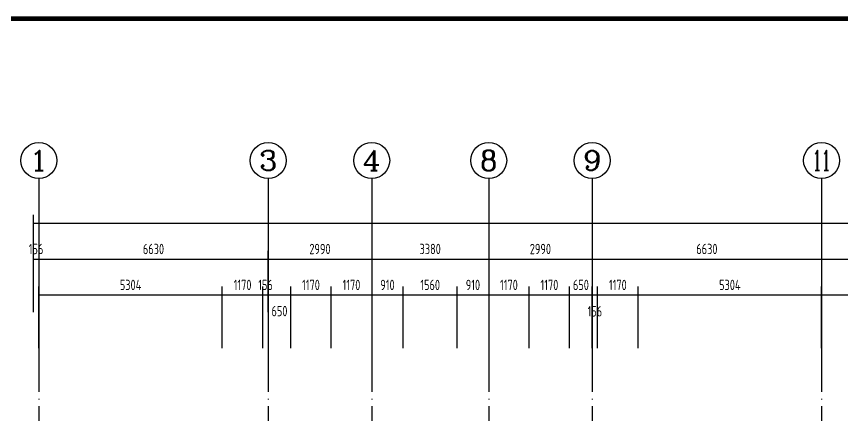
# Model space of a CAD drawing. Extents: x -726032 to 135930, y -151624 to 587044.
# Drawn here: x -615817 to -591951, y 519666 to 531209 of the extents above; entities that cross this region are included whole.
import ezdxf
from ezdxf.enums import TextEntityAlignment as Align

# ---------------------------------------------------------------- set-up
doc = ezdxf.new("R2010")
doc.units = 0
doc.header["$LTSCALE"] = 1000
doc.header["$MEASUREMENT"] = 0
doc.linetypes.add('DOTE', pattern=[2.42, 2, -0.2, 0.02, -0.2])
doc.layers.get('0').update_dxf_attribs({"linetype": 'CONTINUOUS'})
doc.layers.get('DEFPOINTS').update_dxf_attribs({"color": 1, "linetype": 'CONTINUOUS'})
for name, color, linetype in [('AXIS', 245, 'CONTINUOUS'), ('AXIS_TEXT', 7, 'CONTINUOUS'), ('DOTE', 8, 'DOTE'), ('PUB_DIM', 245, 'CONTINUOUS'), ('PUB_TITLE', 1, 'CONTINUOUS')]:
    doc.layers.add(name, color=color, linetype=linetype)
doc.styles.add('COMPLEX', font='COMPLEX')
doc.styles.add('DIM_FONT', font='isocp.shx', dxfattribs={"width": 0.8})
doc.dimstyles.new('AXIS', dxfattribs={"dimtxt": 300, "dimasz": 1, "dimexe": 250, "dimexo": 300, "dimgap": 150, "dimtad": 1, "dimdec": 0, "dimzin": 0, "dimdsep": 46, "dimtxsty": 'DIM_FONT', "dimcen": 0.09, "dimse1": 1, "dimse2": 1, "dimclrt": 142, "dimadec": 0, "dimazin": 0, "dimtfac": 1, "dimtdec": 0, "dimtix": 1, "dimtmove": 2, "dimatfit": 3, "dimfxl": 1, "dimtolj": 1, "dimtzin": 0, "dimarcsym": 0})
doc.dimstyles.new('DIMA', dxfattribs={"dimtxt": 300, "dimasz": 1, "dimexe": 250, "dimexo": 300, "dimgap": 150, "dimtad": 1, "dimdec": 0, "dimzin": 0, "dimdsep": 46, "dimtxsty": 'DIM_FONT', "dimcen": 0.09, "dimse1": 1, "dimclrt": 142, "dimadec": 0, "dimazin": 0, "dimtfac": 1, "dimtdec": 0, "dimtix": 1, "dimtmove": 2, "dimatfit": 3, "dimfxl": 1, "dimtolj": 1, "dimtzin": 0, "dimarcsym": 0})
doc.dimstyles.new('DIMB', dxfattribs={"dimtxt": 300, "dimasz": 1, "dimexe": 250, "dimexo": 300, "dimgap": 150, "dimtad": 1, "dimdec": 0, "dimzin": 0, "dimdsep": 46, "dimtxsty": 'DIM_FONT', "dimcen": 0.09, "dimse2": 1, "dimclrt": 142, "dimadec": 0, "dimazin": 0, "dimtfac": 1, "dimtdec": 0, "dimtix": 1, "dimtmove": 2, "dimatfit": 3, "dimfxl": 1, "dimtolj": 1, "dimtzin": 0, "dimarcsym": 0})
doc.dimstyles.new('DIMN', dxfattribs={"dimtxt": 300, "dimasz": 1, "dimexe": 250, "dimexo": 300, "dimgap": 150, "dimtad": 1, "dimdec": 0, "dimzin": 0, "dimdsep": 46, "dimtxsty": 'DIM_FONT', "dimcen": 0.09, "dimclrt": 142, "dimadec": 0, "dimazin": 0, "dimtfac": 1, "dimtdec": 0, "dimtix": 1, "dimtmove": 2, "dimatfit": 3, "dimfxl": 1, "dimtolj": 1, "dimtzin": 0, "dimarcsym": 0})

# ---------------------------------------------------------------- blocks, each defined once
blk = doc.blocks.new('*D131')
at = {"layer": 'AXIS', "color": 0, "lineweight": -2, "transparency": 16777216}
for p, q in [((-615330, 522652), (-615330, 525473)), ((-546651, 522652), (-546651, 525473)), ((-546652, 525223), (-615329, 525223))]:
    blk.add_line(p, q, dxfattribs=at)
at = {"layer": 'AXIS', "color": 0, "transparency": 16777216}
for points in [[(-615329, 525224), (-615329, 525223), (-615330, 525223)], [(-546652, 525224), (-546652, 525223), (-546651, 525223)]]:
    blk.add_solid(points, dxfattribs=at)
at = {"layer": 'DEFPOINTS', "color": 0, "transparency": 16777216}
for p in [(-615330, 525223), (-615330, 522352), (-546651, 522352)]:
    blk.add_point(p, dxfattribs=at)
at = {"layer": 'AXIS', "color": 142, "transparency": 16777216, "insert": (-580990, 525523), "char_height": 300, "attachment_point": 5, "style": 'DIM_FONT'}
blk.add_mtext('\\A1;68679', dxfattribs=at)
blk = doc.blocks.new('*D3026')
at = {"layer": 'AXIS', "color": 0, "lineweight": -2, "transparency": 16777216}
blk.add_line((-602175, 524183), (-605553, 524183), dxfattribs=at)
at = {"layer": 'AXIS', "color": 0, "transparency": 16777216}
for points in [[(-605553, 524184), (-605553, 524183), (-605554, 524183)], [(-602175, 524184), (-602175, 524183), (-602174, 524183)]]:
    blk.add_solid(points, dxfattribs=at)
at = {"layer": 'DEFPOINTS', "color": 0, "transparency": 16777216}
for p in [(-605554, 524183), (-605554, 522352), (-602174, 522352)]:
    blk.add_point(p, dxfattribs=at)
at = {"layer": 'AXIS', "color": 142, "transparency": 16777216, "insert": (-603864, 524483), "char_height": 300, "attachment_point": 5, "style": 'DIM_FONT'}
blk.add_mtext('\\A1;3380', dxfattribs=at)
blk = doc.blocks.new('*D3506')
at = {"layer": 'DEFPOINTS', "color": 0, "transparency": 16777216}
for p in [(-605554, 523143), (-605554, 521312), (-604644, 521312)]:
    blk.add_point(p, dxfattribs=at)
at = {"layer": 'PUB_DIM', "color": 0, "lineweight": -2, "transparency": 16777216}
for p, q in [((-604644, 521612), (-604644, 523393)), ((-604645, 523143), (-605553, 523143))]:
    blk.add_line(p, q, dxfattribs=at)
at = {"layer": 'PUB_DIM', "color": 0, "transparency": 16777216}
for points in [[(-605553, 523144), (-605553, 523143), (-605554, 523143)], [(-604645, 523144), (-604645, 523143), (-604644, 523143)]]:
    blk.add_solid(points, dxfattribs=at)
at = {"layer": 'PUB_DIM', "color": 142, "transparency": 16777216, "insert": (-605099, 523443), "char_height": 300, "attachment_point": 5, "style": 'DIM_FONT'}
blk.add_mtext('\\A1;910', dxfattribs=at)
blk = doc.blocks.new('*D313')
at = {"layer": 'DEFPOINTS', "color": 0, "transparency": 16777216}
for p in [(-607894, 523143), (-607894, 521312), (-606724, 521312)]:
    blk.add_point(p, dxfattribs=at)
at = {"layer": 'PUB_DIM', "color": 0, "lineweight": -2, "transparency": 16777216}
for p, q in [((-607894, 521612), (-607894, 523393)), ((-606724, 521612), (-606724, 523393)), ((-606725, 523143), (-607893, 523143))]:
    blk.add_line(p, q, dxfattribs=at)
at = {"layer": 'PUB_DIM', "color": 0, "transparency": 16777216}
for points in [[(-607893, 523144), (-607893, 523143), (-607894, 523143)], [(-606725, 523144), (-606725, 523143), (-606724, 523143)]]:
    blk.add_solid(points, dxfattribs=at)
at = {"layer": 'PUB_DIM', "color": 142, "transparency": 16777216, "insert": (-607309, 523443), "char_height": 300, "attachment_point": 5, "style": 'DIM_FONT'}
blk.add_mtext('\\A1;1170', dxfattribs=at)
blk = doc.blocks.new('*D3041')
at = {"layer": 'AXIS', "color": 0, "lineweight": -2, "transparency": 16777216}
blk.add_line((-605555, 524183), (-608543, 524183), dxfattribs=at)
at = {"layer": 'AXIS', "color": 0, "transparency": 16777216}
for points in [[(-608543, 524184), (-608543, 524183), (-608544, 524183)], [(-605555, 524184), (-605555, 524183), (-605554, 524183)]]:
    blk.add_solid(points, dxfattribs=at)
at = {"layer": 'DEFPOINTS', "color": 0, "transparency": 16777216}
for p in [(-608544, 524183), (-608544, 522352), (-605554, 522352)]:
    blk.add_point(p, dxfattribs=at)
at = {"layer": 'AXIS', "color": 142, "transparency": 16777216, "insert": (-607049, 524483), "char_height": 300, "attachment_point": 5, "style": 'DIM_FONT'}
blk.add_mtext('\\A1;2990', dxfattribs=at)
blk = doc.blocks.new('*D3515')
at = {"layer": 'DEFPOINTS', "color": 0, "transparency": 16777216}
for p in [(-608544, 523143), (-608544, 521312), (-607894, 521312)]:
    blk.add_point(p, dxfattribs=at)
at = {"layer": 'PUB_DIM', "color": 0, "lineweight": -2, "transparency": 16777216}
for p, q in [((-607894, 521612), (-607894, 523393)), ((-607895, 523143), (-608543, 523143))]:
    blk.add_line(p, q, dxfattribs=at)
at = {"layer": 'PUB_DIM', "color": 0, "transparency": 16777216}
for points in [[(-608543, 523144), (-608543, 523143), (-608544, 523143)], [(-607895, 523144), (-607895, 523143), (-607894, 523143)]]:
    blk.add_solid(points, dxfattribs=at)
at = {"layer": 'PUB_DIM', "color": 142, "transparency": 16777216, "insert": (-608219, 522687), "char_height": 300, "attachment_point": 5, "style": 'DIM_FONT'}
blk.add_mtext('\\A1;650', dxfattribs=at)
blk = doc.blocks.new('*D1620')
at = {"layer": 'DEFPOINTS', "color": 0, "transparency": 16777216}
for p in [(-608700, 523143), (-608700, 521312), (-608544, 521312)]:
    blk.add_point(p, dxfattribs=at)
at = {"layer": 'PUB_DIM', "color": 0, "lineweight": -2, "transparency": 16777216}
for p, q in [((-608700, 521612), (-608700, 523393)), ((-608701, 523143), (-608702, 523143)), ((-608544, 523143), (-608700, 523143)), ((-608543, 523143), (-608542, 523143))]:
    blk.add_line(p, q, dxfattribs=at)
at = {"layer": 'PUB_DIM', "color": 0, "transparency": 16777216}
for points in [[(-608701, 523144), (-608701, 523143), (-608700, 523143)], [(-608543, 523144), (-608543, 523143), (-608544, 523143)]]:
    blk.add_solid(points, dxfattribs=at)
at = {"layer": 'PUB_DIM', "color": 142, "transparency": 16777216, "insert": (-608622, 523443), "char_height": 300, "attachment_point": 5, "style": 'DIM_FONT'}
blk.add_mtext('\\A1;156', dxfattribs=at)
blk = doc.blocks.new('*D1621')
at = {"layer": 'DEFPOINTS', "color": 0, "transparency": 16777216}
for p in [(-606724, 523143), (-606724, 521312), (-605554, 521312)]:
    blk.add_point(p, dxfattribs=at)
at = {"layer": 'PUB_DIM', "color": 0, "lineweight": -2, "transparency": 16777216}
for p, q in [((-606724, 521612), (-606724, 523393)), ((-605555, 523143), (-606723, 523143))]:
    blk.add_line(p, q, dxfattribs=at)
at = {"layer": 'PUB_DIM', "color": 0, "transparency": 16777216}
for points in [[(-606723, 523144), (-606723, 523143), (-606724, 523143)], [(-605555, 523144), (-605555, 523143), (-605554, 523143)]]:
    blk.add_solid(points, dxfattribs=at)
at = {"layer": 'PUB_DIM', "color": 142, "transparency": 16777216, "insert": (-606139, 523443), "char_height": 300, "attachment_point": 5, "style": 'DIM_FONT'}
blk.add_mtext('\\A1;1170', dxfattribs=at)
blk = doc.blocks.new('_AXISO')
blk.add_circle((0, 0), 0.5)
at = {"layer": 'AXIS_TEXT', "style": 'COMPLEX', "width": 1.041667}
blk.add_attdef('A', text='', height=0.56, dxfattribs=at).set_placement((-0.25, -0.28), (0.25, -0.28), align=Align.FIT)
blk = doc.blocks.new('*D1622')
at = {"layer": 'AXIS', "color": 0, "lineweight": -2, "transparency": 16777216}
for p, q in [((-615330, 522652), (-615330, 524433)), ((-615331, 524183), (-615332, 524183)), ((-615174, 524183), (-615330, 524183)), ((-615173, 524183), (-615172, 524183))]:
    blk.add_line(p, q, dxfattribs=at)
at = {"layer": 'AXIS', "color": 0, "transparency": 16777216}
for points in [[(-615331, 524184), (-615331, 524183), (-615330, 524183)], [(-615173, 524184), (-615173, 524183), (-615174, 524183)]]:
    blk.add_solid(points, dxfattribs=at)
at = {"layer": 'DEFPOINTS', "color": 0, "transparency": 16777216}
for p in [(-615330, 524183), (-615330, 522352), (-615174, 522352)]:
    blk.add_point(p, dxfattribs=at)
at = {"layer": 'AXIS', "color": 142, "transparency": 16777216, "insert": (-615252, 524483), "char_height": 300, "attachment_point": 5, "style": 'DIM_FONT'}
blk.add_mtext('\\A1;156', dxfattribs=at)
blk = doc.blocks.new('*D316')
at = {"layer": 'DEFPOINTS', "color": 0, "transparency": 16777216}
for p in [(-615174, 523143), (-615174, 521312), (-609870, 521312)]:
    blk.add_point(p, dxfattribs=at)
at = {"layer": 'PUB_DIM', "color": 0, "lineweight": -2, "transparency": 16777216}
for p, q in [((-615174, 521612), (-615174, 523393)), ((-609870, 521612), (-609870, 523393)), ((-609871, 523143), (-615173, 523143))]:
    blk.add_line(p, q, dxfattribs=at)
at = {"layer": 'PUB_DIM', "color": 0, "transparency": 16777216}
for points in [[(-615173, 523144), (-615173, 523143), (-615174, 523143)], [(-609871, 523144), (-609871, 523143), (-609870, 523143)]]:
    blk.add_solid(points, dxfattribs=at)
at = {"layer": 'PUB_DIM', "color": 142, "transparency": 16777216, "insert": (-612522, 523443), "char_height": 300, "attachment_point": 5, "style": 'DIM_FONT'}
blk.add_mtext('\\A1;5304', dxfattribs=at)
blk = doc.blocks.new('*D3517')
at = {"layer": 'AXIS', "color": 0, "lineweight": -2, "transparency": 16777216}
for p, q in [((-608544, 522652), (-608544, 524433)), ((-608545, 524183), (-615173, 524183))]:
    blk.add_line(p, q, dxfattribs=at)
at = {"layer": 'AXIS', "color": 0, "transparency": 16777216}
for points in [[(-615173, 524184), (-615173, 524183), (-615174, 524183)], [(-608545, 524184), (-608545, 524183), (-608544, 524183)]]:
    blk.add_solid(points, dxfattribs=at)
at = {"layer": 'DEFPOINTS', "color": 0, "transparency": 16777216}
for p in [(-615174, 524183), (-615174, 522352), (-608544, 522352)]:
    blk.add_point(p, dxfattribs=at)
at = {"layer": 'AXIS', "color": 142, "transparency": 16777216, "insert": (-611859, 524483), "char_height": 300, "attachment_point": 5, "style": 'DIM_FONT'}
blk.add_mtext('\\A1;6630', dxfattribs=at)
blk = doc.blocks.new('*D319')
at = {"layer": 'DEFPOINTS', "color": 0, "transparency": 16777216}
for p in [(-609870, 523143), (-609870, 521312), (-608700, 521312)]:
    blk.add_point(p, dxfattribs=at)
at = {"layer": 'PUB_DIM', "color": 0, "lineweight": -2, "transparency": 16777216}
for p, q in [((-609870, 521612), (-609870, 523393)), ((-608700, 521612), (-608700, 523393)), ((-608701, 523143), (-609869, 523143))]:
    blk.add_line(p, q, dxfattribs=at)
at = {"layer": 'PUB_DIM', "color": 0, "transparency": 16777216}
for points in [[(-609869, 523144), (-609869, 523143), (-609870, 523143)], [(-608701, 523144), (-608701, 523143), (-608700, 523143)]]:
    blk.add_solid(points, dxfattribs=at)
at = {"layer": 'PUB_DIM', "color": 142, "transparency": 16777216, "insert": (-609285, 523443), "char_height": 300, "attachment_point": 5, "style": 'DIM_FONT'}
blk.add_mtext('\\A1;1170', dxfattribs=at)
blk = doc.blocks.new('*D377')
at = {"layer": 'DEFPOINTS', "color": 0, "transparency": 16777216}
for p in [(-592554, 523143), (-592554, 521312), (-587250, 521312)]:
    blk.add_point(p, dxfattribs=at)
at = {"layer": 'PUB_DIM', "color": 0, "lineweight": -2, "transparency": 16777216}
for p, q in [((-592554, 521612), (-592554, 523393)), ((-587250, 521612), (-587250, 523393)), ((-587251, 523143), (-592553, 523143))]:
    blk.add_line(p, q, dxfattribs=at)
at = {"layer": 'PUB_DIM', "color": 0, "transparency": 16777216}
for points in [[(-592553, 523144), (-592553, 523143), (-592554, 523143)], [(-587251, 523144), (-587251, 523143), (-587250, 523143)]]:
    blk.add_solid(points, dxfattribs=at)
at = {"layer": 'PUB_DIM', "color": 142, "transparency": 16777216, "insert": (-589902, 523443), "char_height": 300, "attachment_point": 5, "style": 'DIM_FONT'}
blk.add_mtext('\\A1;5304', dxfattribs=at)
blk = doc.blocks.new('*D3091')
at = {"layer": 'AXIS', "color": 0, "lineweight": -2, "transparency": 16777216}
blk.add_line((-585925, 524183), (-592553, 524183), dxfattribs=at)
at = {"layer": 'AXIS', "color": 0, "transparency": 16777216}
for points in [[(-592553, 524184), (-592553, 524183), (-592554, 524183)], [(-585925, 524184), (-585925, 524183), (-585924, 524183)]]:
    blk.add_solid(points, dxfattribs=at)
at = {"layer": 'DEFPOINTS', "color": 0, "transparency": 16777216}
for p in [(-592554, 524183), (-592554, 522352), (-585924, 522352)]:
    blk.add_point(p, dxfattribs=at)
at = {"layer": 'AXIS', "color": 142, "transparency": 16777216, "insert": (-589239, 524483), "char_height": 300, "attachment_point": 5, "style": 'DIM_FONT'}
blk.add_mtext('\\A1;6630', dxfattribs=at)
blk = doc.blocks.new('*D381')
at = {"layer": 'DEFPOINTS', "color": 0, "transparency": 16777216}
for p in [(-599028, 523143), (-599028, 521312), (-597858, 521312)]:
    blk.add_point(p, dxfattribs=at)
at = {"layer": 'PUB_DIM', "color": 0, "lineweight": -2, "transparency": 16777216}
for p, q in [((-599028, 521612), (-599028, 523393)), ((-597858, 521612), (-597858, 523393)), ((-597859, 523143), (-599027, 523143))]:
    blk.add_line(p, q, dxfattribs=at)
at = {"layer": 'PUB_DIM', "color": 0, "transparency": 16777216}
for points in [[(-599027, 523144), (-599027, 523143), (-599028, 523143)], [(-597859, 523144), (-597859, 523143), (-597858, 523143)]]:
    blk.add_solid(points, dxfattribs=at)
at = {"layer": 'PUB_DIM', "color": 142, "transparency": 16777216, "insert": (-598443, 523443), "char_height": 300, "attachment_point": 5, "style": 'DIM_FONT'}
blk.add_mtext('\\A1;1170', dxfattribs=at)
blk = doc.blocks.new('*D382')
at = {"layer": 'DEFPOINTS', "color": 0, "transparency": 16777216}
for p in [(-599184, 523143), (-599184, 521312), (-599028, 521312)]:
    blk.add_point(p, dxfattribs=at)
at = {"layer": 'PUB_DIM', "color": 0, "lineweight": -2, "transparency": 16777216}
for p, q in [((-599184, 521612), (-599184, 523393)), ((-599028, 521612), (-599028, 523393)), ((-599185, 523143), (-599186, 523143)), ((-599028, 523143), (-599184, 523143)), ((-599027, 523143), (-599026, 523143))]:
    blk.add_line(p, q, dxfattribs=at)
at = {"layer": 'PUB_DIM', "color": 0, "transparency": 16777216}
for points in [[(-599185, 523144), (-599185, 523143), (-599184, 523143)], [(-599027, 523144), (-599027, 523143), (-599028, 523143)]]:
    blk.add_solid(points, dxfattribs=at)
at = {"layer": 'PUB_DIM', "color": 142, "transparency": 16777216, "insert": (-599106, 522679), "char_height": 300, "attachment_point": 5, "style": 'DIM_FONT'}
blk.add_mtext('\\A1;156', dxfattribs=at)
blk = doc.blocks.new('*D383')
at = {"layer": 'DEFPOINTS', "color": 0, "transparency": 16777216}
for p in [(-601004, 523143), (-601004, 521312), (-599834, 521312)]:
    blk.add_point(p, dxfattribs=at)
at = {"layer": 'PUB_DIM', "color": 0, "lineweight": -2, "transparency": 16777216}
for p, q in [((-601004, 521612), (-601004, 523393)), ((-599834, 521612), (-599834, 523393)), ((-599835, 523143), (-601003, 523143))]:
    blk.add_line(p, q, dxfattribs=at)
at = {"layer": 'PUB_DIM', "color": 0, "transparency": 16777216}
for points in [[(-601003, 523144), (-601003, 523143), (-601004, 523143)], [(-599835, 523144), (-599835, 523143), (-599834, 523143)]]:
    blk.add_solid(points, dxfattribs=at)
at = {"layer": 'PUB_DIM', "color": 142, "transparency": 16777216, "insert": (-600419, 523443), "char_height": 300, "attachment_point": 5, "style": 'DIM_FONT'}
blk.add_mtext('\\A1;1170', dxfattribs=at)
blk = doc.blocks.new('*D1647')
at = {"layer": 'DEFPOINTS', "color": 0, "transparency": 16777216}
for p in [(-599834, 523143), (-599834, 521312), (-599184, 521312)]:
    blk.add_point(p, dxfattribs=at)
at = {"layer": 'PUB_DIM', "color": 0, "lineweight": -2, "transparency": 16777216}
for p, q in [((-599834, 521612), (-599834, 523393)), ((-599835, 523143), (-599836, 523143)), ((-599184, 523143), (-599834, 523143)), ((-599183, 523143), (-599182, 523143))]:
    blk.add_line(p, q, dxfattribs=at)
at = {"layer": 'PUB_DIM', "color": 0, "transparency": 16777216}
for points in [[(-599835, 523144), (-599835, 523143), (-599834, 523143)], [(-599183, 523144), (-599183, 523143), (-599184, 523143)]]:
    blk.add_solid(points, dxfattribs=at)
at = {"layer": 'PUB_DIM', "color": 142, "transparency": 16777216, "insert": (-599509, 523443), "char_height": 300, "attachment_point": 5, "style": 'DIM_FONT'}
blk.add_mtext('\\A1;650', dxfattribs=at)
blk = doc.blocks.new('*D386')
at = {"layer": 'DEFPOINTS', "color": 0, "transparency": 16777216}
for p in [(-597858, 523143), (-597858, 521312), (-592554, 521312)]:
    blk.add_point(p, dxfattribs=at)
at = {"layer": 'PUB_DIM', "color": 0, "lineweight": -2, "transparency": 16777216}
for p, q in [((-597858, 521612), (-597858, 523393)), ((-592554, 521612), (-592554, 523393)), ((-592555, 523143), (-597857, 523143))]:
    blk.add_line(p, q, dxfattribs=at)
at = {"layer": 'PUB_DIM', "color": 0, "transparency": 16777216}
for points in [[(-597857, 523144), (-597857, 523143), (-597858, 523143)], [(-592555, 523144), (-592555, 523143), (-592554, 523143)]]:
    blk.add_solid(points, dxfattribs=at)
at = {"layer": 'PUB_DIM', "color": 142, "transparency": 16777216, "insert": (-595206, 523443), "char_height": 300, "attachment_point": 5, "style": 'DIM_FONT'}
blk.add_mtext('\\A1;5304', dxfattribs=at)
blk = doc.blocks.new('*D3092')
at = {"layer": 'AXIS', "color": 0, "lineweight": -2, "transparency": 16777216}
blk.add_line((-592555, 524183), (-599183, 524183), dxfattribs=at)
at = {"layer": 'AXIS', "color": 0, "transparency": 16777216}
for points in [[(-599183, 524184), (-599183, 524183), (-599184, 524183)], [(-592555, 524184), (-592555, 524183), (-592554, 524183)]]:
    blk.add_solid(points, dxfattribs=at)
at = {"layer": 'DEFPOINTS', "color": 0, "transparency": 16777216}
for p in [(-599184, 524183), (-599184, 522352), (-592554, 522352)]:
    blk.add_point(p, dxfattribs=at)
at = {"layer": 'AXIS', "color": 142, "transparency": 16777216, "insert": (-595869, 524483), "char_height": 300, "attachment_point": 5, "style": 'DIM_FONT'}
blk.add_mtext('\\A1;6630', dxfattribs=at)
blk = doc.blocks.new('*D1649')
at = {"layer": 'DEFPOINTS', "color": 0, "transparency": 16777216}
for p in [(-603084, 523143), (-603084, 521312), (-602174, 521312)]:
    blk.add_point(p, dxfattribs=at)
at = {"layer": 'PUB_DIM', "color": 0, "lineweight": -2, "transparency": 16777216}
for p, q in [((-603084, 521612), (-603084, 523393)), ((-602175, 523143), (-603083, 523143))]:
    blk.add_line(p, q, dxfattribs=at)
at = {"layer": 'PUB_DIM', "color": 0, "transparency": 16777216}
for points in [[(-603083, 523144), (-603083, 523143), (-603084, 523143)], [(-602175, 523144), (-602175, 523143), (-602174, 523143)]]:
    blk.add_solid(points, dxfattribs=at)
at = {"layer": 'PUB_DIM', "color": 142, "transparency": 16777216, "insert": (-602629, 523443), "char_height": 300, "attachment_point": 5, "style": 'DIM_FONT'}
blk.add_mtext('\\A1;910', dxfattribs=at)
blk = doc.blocks.new('*D388')
at = {"layer": 'DEFPOINTS', "color": 0, "transparency": 16777216}
for p in [(-604644, 523143), (-604644, 521312), (-603084, 521312)]:
    blk.add_point(p, dxfattribs=at)
at = {"layer": 'PUB_DIM', "color": 0, "lineweight": -2, "transparency": 16777216}
for p, q in [((-604644, 521612), (-604644, 523393)), ((-603084, 521612), (-603084, 523393)), ((-603085, 523143), (-604643, 523143))]:
    blk.add_line(p, q, dxfattribs=at)
at = {"layer": 'PUB_DIM', "color": 0, "transparency": 16777216}
for points in [[(-604643, 523144), (-604643, 523143), (-604644, 523143)], [(-603085, 523144), (-603085, 523143), (-603084, 523143)]]:
    blk.add_solid(points, dxfattribs=at)
at = {"layer": 'PUB_DIM', "color": 142, "transparency": 16777216, "insert": (-603864, 523443), "char_height": 300, "attachment_point": 5, "style": 'DIM_FONT'}
blk.add_mtext('\\A1;1560', dxfattribs=at)
blk = doc.blocks.new('*D3530')
at = {"layer": 'DEFPOINTS', "color": 0, "transparency": 16777216}
for p in [(-602174, 523143), (-602174, 521312), (-601004, 521312)]:
    blk.add_point(p, dxfattribs=at)
at = {"layer": 'PUB_DIM', "color": 0, "lineweight": -2, "transparency": 16777216}
for p, q in [((-601004, 521612), (-601004, 523393)), ((-601005, 523143), (-602173, 523143))]:
    blk.add_line(p, q, dxfattribs=at)
at = {"layer": 'PUB_DIM', "color": 0, "transparency": 16777216}
for points in [[(-602173, 523144), (-602173, 523143), (-602174, 523143)], [(-601005, 523144), (-601005, 523143), (-601004, 523143)]]:
    blk.add_solid(points, dxfattribs=at)
at = {"layer": 'PUB_DIM', "color": 142, "transparency": 16777216, "insert": (-601589, 523443), "char_height": 300, "attachment_point": 5, "style": 'DIM_FONT'}
blk.add_mtext('\\A1;1170', dxfattribs=at)
blk = doc.blocks.new('*D3093')
at = {"layer": 'AXIS', "color": 0, "lineweight": -2, "transparency": 16777216}
blk.add_line((-599185, 524183), (-602173, 524183), dxfattribs=at)
at = {"layer": 'AXIS', "color": 0, "transparency": 16777216}
for points in [[(-602173, 524184), (-602173, 524183), (-602174, 524183)], [(-599185, 524184), (-599185, 524183), (-599184, 524183)]]:
    blk.add_solid(points, dxfattribs=at)
at = {"layer": 'DEFPOINTS', "color": 0, "transparency": 16777216}
for p in [(-602174, 524183), (-602174, 522352), (-599184, 522352)]:
    blk.add_point(p, dxfattribs=at)
at = {"layer": 'AXIS', "color": 142, "transparency": 16777216, "insert": (-600679, 524483), "char_height": 300, "attachment_point": 5, "style": 'DIM_FONT'}
blk.add_mtext('\\A1;2990', dxfattribs=at)

msp = doc.modelspace()

# ---------------------------------------------------------------- linework, layer by layer
at = {"layer": 'AXIS'}
for p, q in [((-615173.9, 526523.4), (-615173.9, 522352)), ((-608543.9, 526523.4), (-608543.9, 522352)), ((-605553.9, 526523.4), (-605553.9, 522352)), ((-602173.9, 526523.4), (-602173.9, 522352)), ((-599183.9, 526523.4), (-599183.9, 522352)), ((-592553.9, 526523.4), (-592553.9, 522352))]:
    msp.add_line(p, q, dxfattribs=at)
at = {"layer": 'DOTE'}
for p, q in [((-615173.9, 522352), (-615173.9, 491880.4)), ((-608543.9, 522352), (-608543.9, 491880.4)), ((-605553.9, 522352), (-605553.9, 507252.4)), ((-602173.9, 522352), (-602173.9, 507252.4)), ((-599183.9, 522352), (-599183.9, 491880.4)), ((-592553.9, 522352), (-592553.9, 491880.4))]:
    msp.add_line(p, q, dxfattribs=at)
at = {"layer": 'PUB_TITLE', "const_width": 130}
msp.add_lwpolyline([(-626842.4, 479143.9), (-534152.4, 479143.9), (-534152.4, 531143.9), (-626842.4, 531143.9)], close=True, dxfattribs=at)

# ---------------------------------------------------------------- block references
at = {"layer": 'AXIS'}
ref = msp.add_blockref('_AXISO', (-615173.9, 527043.4), dxfattribs=dict(at, xscale=1040, yscale=1040, zscale=1040))
ref.add_attrib('A', '1', dxfattribs={"layer": 'AXIS_TEXT', "height": 582.4, "style": 'COMPLEX', "width": 2.083333}).set_placement((-615433.9, 526752.2), (-614913.9, 526752.2), align=Align.FIT)
ref = msp.add_blockref('_AXISO', (-608543.9, 527043.4), dxfattribs=dict(at, xscale=1040, yscale=1040, zscale=1040))
ref.add_attrib('A', '3', dxfattribs={"layer": 'AXIS_TEXT', "height": 582.4, "style": 'COMPLEX', "width": 1.339286}).set_placement((-608803.9, 526752.2), (-608283.9, 526752.2), align=Align.FIT)
ref = msp.add_blockref('_AXISO', (-605553.9, 527043.4), dxfattribs=dict(at, xscale=1040, yscale=1040, zscale=1040))
ref.add_attrib('A', '4', dxfattribs={"layer": 'AXIS_TEXT', "height": 582.4, "style": 'COMPLEX', "width": 1.171875}).set_placement((-605813.9, 526752.2), (-605293.9, 526752.2), align=Align.FIT)
ref = msp.add_blockref('_AXISO', (-602173.9, 527043.4), dxfattribs=dict(at, xscale=1040, yscale=1040, zscale=1040))
ref.add_attrib('A', '8', dxfattribs={"layer": 'AXIS_TEXT', "height": 582.4, "style": 'COMPLEX', "width": 1.339286}).set_placement((-602433.9, 526752.2), (-601913.9, 526752.2), align=Align.FIT)
ref = msp.add_blockref('_AXISO', (-599183.9, 527043.4), dxfattribs=dict(at, xscale=1040, yscale=1040, zscale=1040))
ref.add_attrib('A', '9', dxfattribs={"layer": 'AXIS_TEXT', "height": 582.4, "style": 'COMPLEX', "width": 1.339286}).set_placement((-599443.9, 526752.2), (-598923.9, 526752.2), align=Align.FIT)
ref = msp.add_blockref('_AXISO', (-592553.9, 527043.4), dxfattribs=dict(at, xscale=1040, yscale=1040, zscale=1040))
ref.add_attrib('A', '11', dxfattribs={"layer": 'AXIS_TEXT', "height": 582.4, "style": 'COMPLEX', "width": 0.78125}).set_placement((-592813.9, 526752.2), (-592293.9, 526752.2), align=Align.FIT)

# ---------------------------------------------------------------- dimensions: what is measured, and where the dimension line sits
dim = msp.add_aligned_dim(p1=(-546650.9, 522352), p2=(-615329.9, 522352), distance=-2871.4, dimstyle='DIMN', dxfattribs=at)
dim.commit()
dim.dimension.update_dxf_attribs({"geometry": '*D131', "text_midpoint": (-580990.4, 525523.4)})
for base, p1, p2, dimstyle, picture, middle in [((-615329.9, 524183.4), (-615173.9, 522352), (-615329.9, 522352), 'DIMA', '*D1622', (-615251.9, 524483.4)), ((-615173.9, 524183.4), (-608543.9, 522352), (-615173.9, 522352), 'DIMB', '*D3517', (-611858.9, 524483.4)), ((-608543.9, 524183.4), (-605553.9, 522352), (-608543.9, 522352), 'AXIS', '*D3041', (-607048.9, 524483.4)), ((-605553.9, 524183.4), (-602173.9, 522352), (-605553.9, 522352), 'AXIS', '*D3026', (-603863.9, 524483.4)), ((-602173.9, 524183.4), (-599183.9, 522352), (-602173.9, 522352), 'AXIS', '*D3093', (-600678.9, 524483.4)), ((-599183.9, 524183.4), (-592553.9, 522352), (-599183.9, 522352), 'AXIS', '*D3092', (-595868.9, 524483.4)), ((-592553.9, 524183.4), (-585923.9, 522352), (-592553.9, 522352), 'AXIS', '*D3091', (-589238.9, 524483.4))]:
    dim = msp.add_linear_dim(base=base, p1=p1, p2=p2, dimstyle=dimstyle, dxfattribs=at)
    dim.commit()
    dim.dimension.update_dxf_attribs({"geometry": picture, "text_midpoint": middle})
at = {"layer": 'PUB_DIM'}
for base, p1, p2, dimstyle, picture, middle in [((-615173.9, 523143.4), (-609869.9, 521312), (-615173.9, 521312), 'DIMN', '*D316', (-612521.9, 523443.4)), ((-609869.9, 523143.4), (-608699.9, 521312), (-609869.9, 521312), 'DIMN', '*D319', (-609284.9, 523443.4)), ((-608699.9, 523143.4), (-608543.9, 521312), (-608699.9, 521312), 'DIMA', '*D1620', (-608621.9, 523443.4)), ((-607893.9, 523143.4), (-606723.9, 521312), (-607893.9, 521312), 'DIMN', '*D313', (-607308.9, 523443.4)), ((-606723.9, 523143.4), (-605553.9, 521312), (-606723.9, 521312), 'DIMA', '*D1621', (-606138.9, 523443.4)), ((-605553.9, 523143.4), (-604643.9, 521312), (-605553.9, 521312), 'DIMB', '*D3506', (-605098.9, 523443.4)), ((-604643.9, 523143.4), (-603083.9, 521312), (-604643.9, 521312), 'DIMN', '*D388', (-603863.9, 523443.4)), ((-603083.9, 523143.4), (-602173.9, 521312), (-603083.9, 521312), 'DIMA', '*D1649', (-602628.9, 523443.4)), ((-602173.9, 523143.4), (-601003.9, 521312), (-602173.9, 521312), 'DIMB', '*D3530', (-601588.9, 523443.4)), ((-601003.9, 523143.4), (-599833.9, 521312), (-601003.9, 521312), 'DIMN', '*D383', (-600418.9, 523443.4)), ((-599833.9, 523143.4), (-599183.9, 521312), (-599833.9, 521312), 'DIMA', '*D1647', (-599508.9, 523443.4)), ((-599027.9, 523143.4), (-597857.9, 521312), (-599027.9, 521312), 'DIMN', '*D381', (-598442.9, 523443.4)), ((-597857.9, 523143.4), (-592553.9, 521312), (-597857.9, 521312), 'DIMN', '*D386', (-595205.9, 523443.4)), ((-592553.9, 523143.4), (-587249.9, 521312), (-592553.9, 521312), 'DIMN', '*D377', (-589901.9, 523443.4))]:
    dim = msp.add_linear_dim(base=base, p1=p1, p2=p2, dimstyle=dimstyle, dxfattribs=at)
    dim.commit()
    dim.dimension.update_dxf_attribs({"geometry": picture, "text_midpoint": middle})
for base, p1, p2, dimstyle, picture, middle in [((-608543.9, 523143.4), (-607893.9, 521312), (-608543.9, 521312), 'DIMB', '*D3515', (-608218.9, 522686.7)), ((-599183.9, 523143.4), (-599027.9, 521312), (-599183.9, 521312), 'DIMN', '*D382', (-599105.9, 522678.9))]:
    dim = msp.add_linear_dim(base=base, p1=p1, p2=p2, dimstyle=dimstyle, dxfattribs=at)
    dim.commit()
    dim.dimension.update_dxf_attribs({"geometry": picture, "text_midpoint": middle, "dimtype": 160})

doc.saveas('drawing.dxf')
